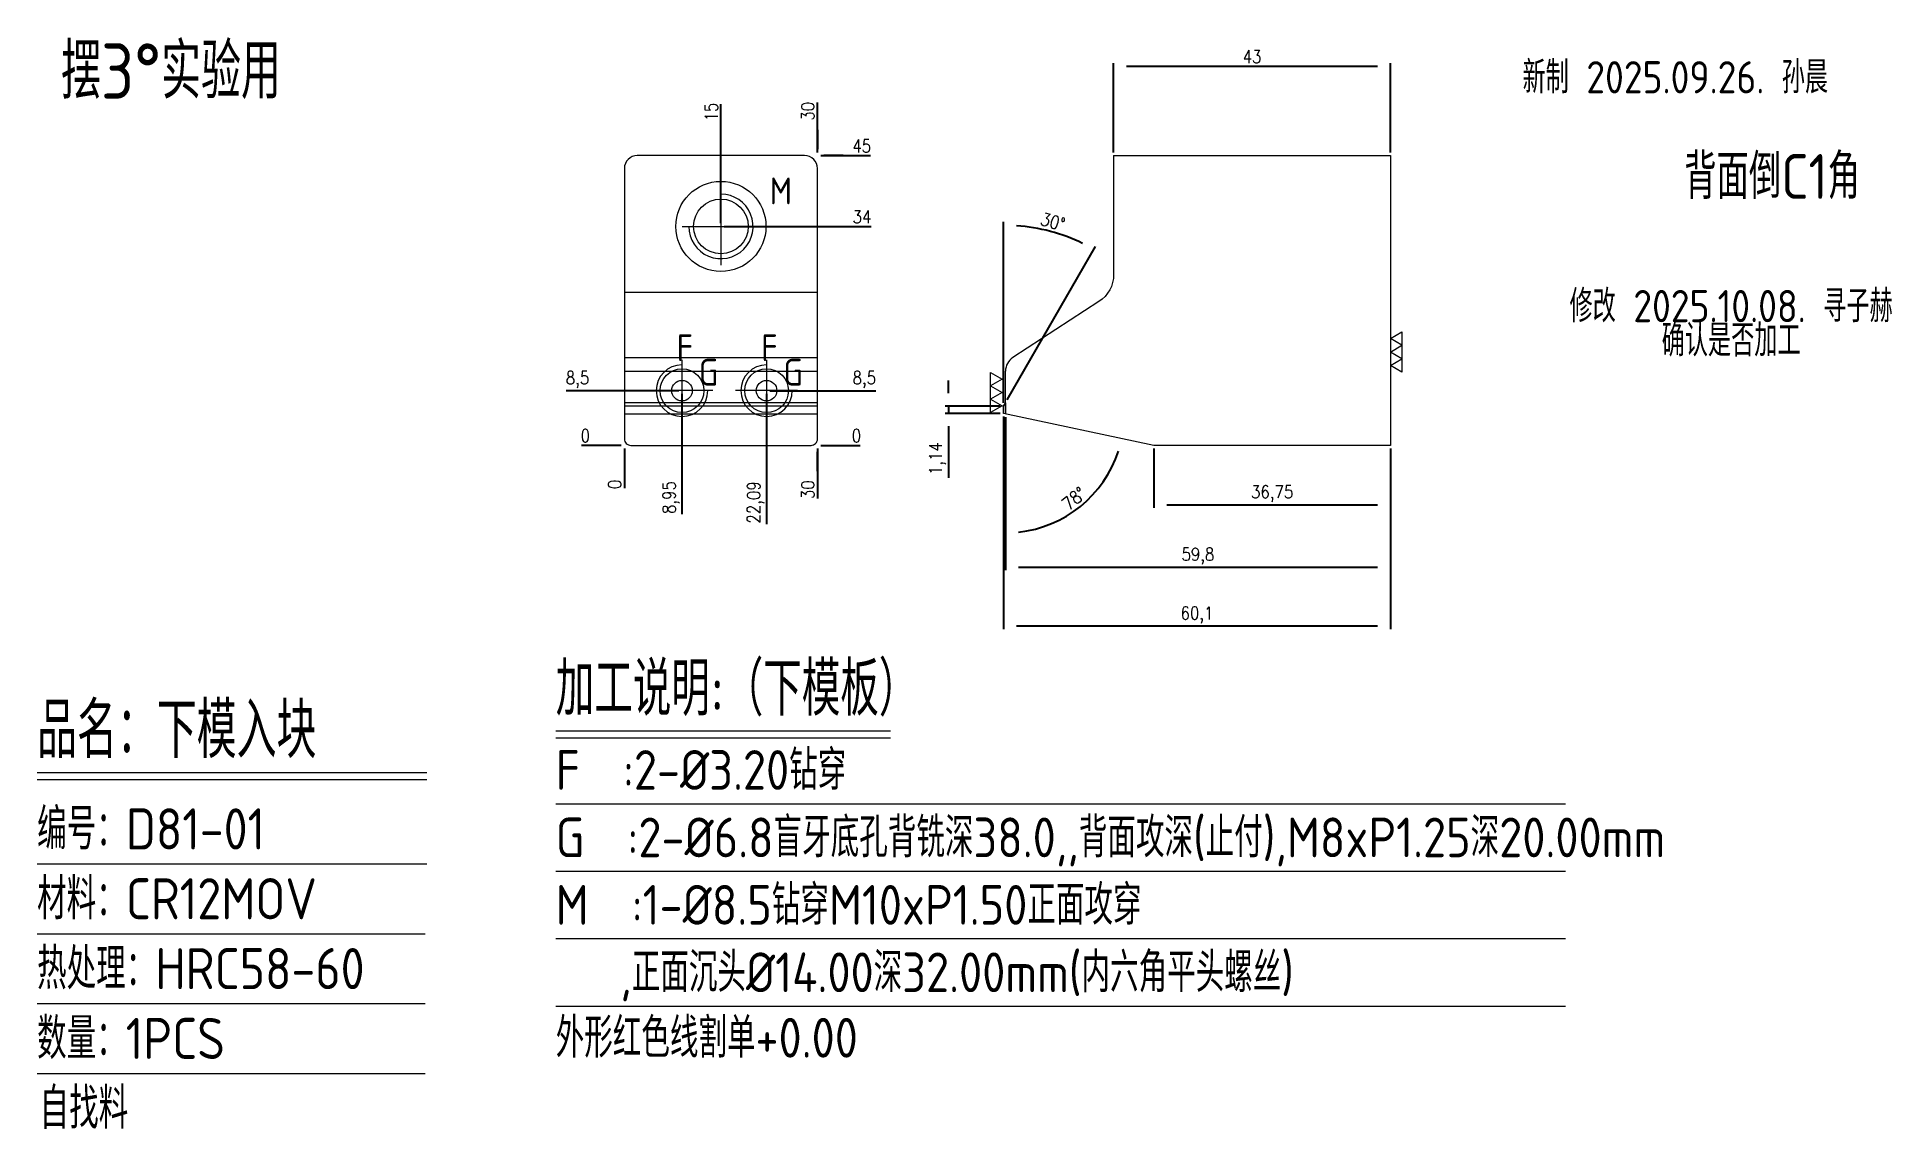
# Model space of a CAD drawing. Header units: millimetres. Extents: x 107895 to 108183, y -2578 to -2409.
import ezdxf
from ezdxf.enums import TextEntityAlignment as Align

# ---------------------------------------------------------------- set-up
doc = ezdxf.new("R2010")
doc.units = ezdxf.units.MM
doc.linetypes.add('CENTER', pattern=[0])
doc.linetypes.add('DASHED', pattern=[0])
for name, color, linetype in [('DIE_P', 2, 'Continuous'), ('DIM', 4, 'Continuous'), ('LB', 7, 'Continuous'), ('LB_P', 2, 'Continuous'), ('TEXT', 4, 'Continuous')]:
    doc.layers.add(name, color=color, linetype=linetype)
doc.styles.add('gbenor', font='gbenor.shx', dxfattribs={"bigfont": 'gbcbig.shx'})
doc.styles.get("Standard").update_dxf_attribs({"font": 'txt.shx', "width": 0.85, "bigfont": 'ctxt.shx'})
doc.dimstyles.new('T-2-WX', dxfattribs={"dimtxt": 2, "dimasz": 2, "dimexe": 0.5, "dimexo": 0.5, "dimgap": 0.5, "dimtad": 1, "dimtxsty": 'Standard', "dimblk": 'OPEN30', "dimcen": 0, "dimazin": 3, "dimtfac": 1, "dimtmove": 0, "dimatfit": 3, "dimldrblk": 'OPEN30', "dimlwd": -1, "dimlwe": -1})

# ---------------------------------------------------------------- blocks, each defined once
blk = doc.blocks.new('*D7579')
at = {"layer": 'Defpoints', "color": 0}
for p in [(108045.68, -2467.29), (108105.48, -2472.19), (108105.48, -2491.07)]:
    blk.add_point(p, dxfattribs=at)
at = {"layer": 'DIM', "color": 0}
for p, q in [((108045.68, -2467.79), (108045.68, -2491.57)), ((108105.48, -2472.69), (108105.48, -2491.57)), ((108047.68, -2491.07), (108103.48, -2491.07))]:
    blk.add_line(p, q, dxfattribs=at)
at = {"layer": 'DIM', "color": 0, "lineweight": 5, "insert": (108075.58, -2489.38), "char_height": 2, "attachment_point": 5}
blk.add_mtext('59,8', dxfattribs=at)
blk = doc.blocks.new('_Open30')
blk = doc.blocks.new('*D7580')
at = {"layer": 'Defpoints', "color": 0}
for p in [(108068.73, -2472.19), (108105.48, -2472.19), (108105.48, -2481.39)]:
    blk.add_point(p, dxfattribs=at)
at = {"layer": 'DIM', "color": 0}
for p, q in [((108068.73, -2472.69), (108068.73, -2481.89)), ((108105.48, -2472.69), (108105.48, -2481.89)), ((108070.73, -2481.39), (108103.48, -2481.39))]:
    blk.add_line(p, q, dxfattribs=at)
at = {"layer": 'DIM', "color": 0, "lineweight": 5, "insert": (108087.11, -2479.7), "char_height": 2, "attachment_point": 5}
blk.add_mtext('36,75', dxfattribs=at)
blk = doc.blocks.new('*D7581')
at = {"layer": 'Defpoints', "color": 0}
for p in [(108105.48, -2413.33), (108062.48, -2427.19), (108105.48, -2427.19)]:
    blk.add_point(p, dxfattribs=at)
at = {"layer": 'DIM', "color": 0}
for p, q in [((108062.48, -2426.69), (108062.48, -2412.83)), ((108064.48, -2413.33), (108103.48, -2413.33)), ((108105.48, -2426.69), (108105.48, -2412.83))]:
    blk.add_line(p, q, dxfattribs=at)
at = {"layer": 'DIM', "color": 0, "lineweight": 5, "insert": (108083.98, -2411.83), "char_height": 2, "attachment_point": 5}
blk.add_mtext('43', dxfattribs=at)
blk = doc.blocks.new('*D7582')
at = {"layer": 'Defpoints', "color": 0}
for p in [(107986.47, -2472.19), (108016.47, -2472.19), (108021.47, -2472.19)]:
    blk.add_point(p, dxfattribs=at)
at = {"layer": 'DIM', "color": 0}
blk.add_line((108016.97, -2472.19), (108023.1, -2472.19), dxfattribs=at)
at = {"layer": 'DIM', "color": 0, "lineweight": 5, "insert": (108022.53, -2470.69), "char_height": 2, "attachment_point": 5}
blk.add_mtext('0', dxfattribs=at)
blk = doc.blocks.new('*D7583')
at = {"layer": 'Defpoints', "color": 0}
for p in [(108008.56, -2463.69), (108021.47, -2463.69), (107986.47, -2472.19)]:
    blk.add_point(p, dxfattribs=at)
at = {"layer": 'DIM', "color": 0}
for p, q in [((108009.06, -2463.69), (108013.47, -2463.69)), ((108013.47, -2463.69), (108017.47, -2463.69)), ((108017.47, -2463.69), (108025.53, -2463.69))]:
    blk.add_line(p, q, dxfattribs=at)
at = {"layer": 'DIM', "color": 0, "lineweight": 5, "insert": (108023.75, -2461.99), "char_height": 2, "attachment_point": 5}
blk.add_mtext('8,5', dxfattribs=at)
blk = doc.blocks.new('*D7584')
at = {"layer": 'Defpoints', "color": 0}
for p in [(108001.47, -2438.19), (108021.47, -2438.19), (107986.47, -2472.19)]:
    blk.add_point(p, dxfattribs=at)
at = {"layer": 'DIM', "color": 0}
for p, q in [((108001.97, -2438.19), (108013.47, -2438.19)), ((108013.47, -2438.19), (108017.47, -2438.19)), ((108017.47, -2438.19), (108024.8, -2438.19))]:
    blk.add_line(p, q, dxfattribs=at)
at = {"layer": 'DIM', "color": 0, "lineweight": 5, "insert": (108023.38, -2436.69), "char_height": 2, "attachment_point": 5}
blk.add_mtext('34', dxfattribs=at)
blk = doc.blocks.new('*D7585')
at = {"layer": 'Defpoints', "color": 0}
for p in [(108016.47, -2427.19), (108021.47, -2427.19), (107986.47, -2472.19)]:
    blk.add_point(p, dxfattribs=at)
at = {"layer": 'DIM', "color": 0}
for p, q in [((108016.97, -2427.19), (108020.47, -2427.19)), ((108020.47, -2427.19), (108017.47, -2427.19)), ((108017.47, -2427.19), (108024.72, -2427.19))]:
    blk.add_line(p, q, dxfattribs=at)
at = {"layer": 'DIM', "color": 0, "lineweight": 5, "insert": (108023.34, -2425.69), "char_height": 2, "attachment_point": 5}
blk.add_mtext('45', dxfattribs=at)
blk = doc.blocks.new('*D7586')
at = {"layer": 'Defpoints', "color": 0}
for p in [(107981.47, -2472.19), (107986.47, -2472.19), (107986.47, -2472.19)]:
    blk.add_point(p, dxfattribs=at)
at = {"layer": 'DIM', "color": 0}
blk.add_line((107985.97, -2472.19), (107979.83, -2472.19), dxfattribs=at)
at = {"layer": 'DIM', "color": 0, "lineweight": 5, "insert": (107980.4, -2470.69), "char_height": 2, "attachment_point": 5}
blk.add_mtext('0', dxfattribs=at)
blk = doc.blocks.new('*D7587')
at = {"layer": 'Defpoints', "color": 0}
for p in [(107981.47, -2463.69), (107995.42, -2463.69), (107986.47, -2472.19)]:
    blk.add_point(p, dxfattribs=at)
at = {"layer": 'DIM', "color": 0}
for p, q in [((107985.47, -2463.69), (107977.41, -2463.69)), ((107989.47, -2463.69), (107985.47, -2463.69)), ((107994.92, -2463.69), (107989.47, -2463.69))]:
    blk.add_line(p, q, dxfattribs=at)
at = {"layer": 'DIM', "color": 0, "lineweight": 5, "insert": (107979.19, -2461.99), "char_height": 2, "attachment_point": 5}
blk.add_mtext('8,5', dxfattribs=at)
blk = doc.blocks.new('*D7588')
at = {"layer": 'Defpoints', "color": 0}
for p in [(107986.47, -2472.19), (108016.47, -2472.19), (108016.47, -2477.19)]:
    blk.add_point(p, dxfattribs=at)
at = {"layer": 'DIM', "color": 0}
for p, q in [((108016.47, -2472.69), (108016.47, -2476.19)), ((108016.47, -2476.19), (108016.47, -2473.19)), ((108016.47, -2473.19), (108016.47, -2480.44))]:
    blk.add_line(p, q, dxfattribs=at)
at = {"layer": 'DIM', "color": 0, "lineweight": 5, "insert": (108014.97, -2479.06), "char_height": 2, "attachment_point": 5, "rotation": 90}
blk.add_mtext('30', dxfattribs=at)
blk = doc.blocks.new('*D7589')
at = {"layer": 'Defpoints', "color": 0}
for p in [(108008.56, -2463.69), (107986.47, -2472.19), (108008.56, -2477.19)]:
    blk.add_point(p, dxfattribs=at)
at = {"layer": 'DIM', "color": 0}
for p, q in [((108008.56, -2464.19), (108008.56, -2469.19)), ((108008.56, -2469.19), (108008.56, -2473.19)), ((108008.56, -2473.19), (108008.56, -2484.4))]:
    blk.add_line(p, q, dxfattribs=at)
at = {"layer": 'DIM', "color": 0, "lineweight": 5, "insert": (108006.87, -2481.04), "char_height": 2, "attachment_point": 5, "rotation": 90}
blk.add_mtext('22,09', dxfattribs=at)
blk = doc.blocks.new('*D7590')
at = {"layer": 'Defpoints', "color": 0}
for p in [(107995.42, -2463.69), (107986.47, -2472.19), (107995.42, -2477.19)]:
    blk.add_point(p, dxfattribs=at)
at = {"layer": 'DIM', "color": 0}
for p, q in [((107995.42, -2464.19), (107995.42, -2469.19)), ((107995.42, -2469.19), (107995.42, -2473.19)), ((107995.42, -2473.19), (107995.42, -2482.87))]:
    blk.add_line(p, q, dxfattribs=at)
at = {"layer": 'DIM', "color": 0, "lineweight": 5, "insert": (107993.73, -2480.28), "char_height": 2, "attachment_point": 5, "rotation": 90}
blk.add_mtext('8,95', dxfattribs=at)
blk = doc.blocks.new('*D7591')
at = {"layer": 'Defpoints', "color": 0}
for p in [(107986.47, -2472.19), (107986.47, -2472.19), (107986.47, -2477.19)]:
    blk.add_point(p, dxfattribs=at)
at = {"layer": 'DIM', "color": 0}
blk.add_line((107986.47, -2472.69), (107986.47, -2478.82), dxfattribs=at)
at = {"layer": 'DIM', "color": 0, "lineweight": 5, "insert": (107984.97, -2478.25), "char_height": 2, "attachment_point": 5, "rotation": 90}
blk.add_mtext('0', dxfattribs=at)
blk = doc.blocks.new('*D7592')
at = {"layer": 'Defpoints', "color": 0}
for p in [(108016.47, -2422.19), (108016.47, -2427.19), (107986.47, -2472.19)]:
    blk.add_point(p, dxfattribs=at)
at = {"layer": 'DIM', "color": 0}
for p, q in [((108016.47, -2426.19), (108016.47, -2418.94)), ((108016.47, -2426.69), (108016.47, -2423.19)), ((108016.47, -2423.19), (108016.47, -2426.19))]:
    blk.add_line(p, q, dxfattribs=at)
at = {"layer": 'DIM', "color": 0, "lineweight": 5, "insert": (108014.97, -2420.31), "char_height": 2, "attachment_point": 5, "rotation": 90}
blk.add_mtext('30', dxfattribs=at)
blk = doc.blocks.new('*D7593')
at = {"layer": 'Defpoints', "color": 0}
for p in [(108001.47, -2422.19), (108001.47, -2438.19), (107986.47, -2472.19)]:
    blk.add_point(p, dxfattribs=at)
at = {"layer": 'DIM', "color": 0}
for p, q in [((108001.47, -2426.19), (108001.47, -2419.18)), ((108001.47, -2430.19), (108001.47, -2426.19)), ((108001.47, -2437.69), (108001.47, -2430.19))]:
    blk.add_line(p, q, dxfattribs=at)
at = {"layer": 'DIM', "color": 0, "lineweight": 5, "insert": (107999.97, -2420.43), "char_height": 2, "attachment_point": 5, "rotation": 90}
blk.add_mtext('15', dxfattribs=at)
blk = doc.blocks.new('*D7594')
at = {"layer": 'Defpoints', "color": 0}
for p in [(108054.99, -2439.69), (108045.38, -2466.09), (108045.38, -2466.09), (108045.68, -2465.57), (108045.38, -2467.22)]:
    blk.add_point(p, dxfattribs=at)
at = {"layer": 'DIM', "color": 0}
for p, q in [((108045.38, -2465.59), (108045.38, -2437.49)), ((108045.93, -2465.13), (108059.68, -2441.33))]:
    blk.add_line(p, q, dxfattribs=at)
blk.add_arc((108045.38, -2466.09), 28.09, 64.0803, 85.9197, dxfattribs=at)
at = {"layer": 'DIM', "color": 0, "lineweight": 5, "insert": (108053.05, -2437.46), "char_height": 2, "attachment_point": 5, "rotation": 345}
blk.add_mtext('30%%d', dxfattribs=at)
blk = doc.blocks.new('*D7595')
at = {"layer": 'Defpoints', "color": 0}
for p in [(108045.38, -2466.09), (108036.81, -2467.22), (108045.38, -2467.22)]:
    blk.add_point(p, dxfattribs=at)
at = {"layer": 'DIM', "color": 0}
for p, q in [((108036.81, -2464.09), (108036.81, -2462.09)), ((108044.88, -2466.09), (108036.31, -2466.09)), ((108036.81, -2466.09), (108036.81, -2467.22)), ((108044.88, -2467.22), (108036.31, -2467.22)), ((108036.81, -2469.22), (108036.81, -2477.24))]:
    blk.add_line(p, q, dxfattribs=at)
at = {"layer": 'DIM', "color": 0, "lineweight": 5, "insert": (108035.12, -2474.23), "char_height": 2, "attachment_point": 5, "rotation": 90}
blk.add_mtext('1,14', dxfattribs=at)
blk = doc.blocks.new('*D7596')
at = {"layer": 'Defpoints', "color": 0}
for p in [(108045.38, -2467.22), (108105.48, -2472.19), (108105.48, -2500.22)]:
    blk.add_point(p, dxfattribs=at)
at = {"layer": 'DIM', "color": 0}
for p, q in [((108045.38, -2467.72), (108045.38, -2500.72)), ((108105.48, -2472.69), (108105.48, -2500.72)), ((108047.38, -2500.22), (108103.48, -2500.22))]:
    blk.add_line(p, q, dxfattribs=at)
at = {"layer": 'DIM', "color": 0, "lineweight": 5, "insert": (108075.43, -2498.53), "char_height": 2, "attachment_point": 5}
blk.add_mtext('60,1', dxfattribs=at)
blk = doc.blocks.new('*D7597')
at = {"layer": 'Defpoints', "color": 0}
for p in [(108045.68, -2460.65), (108045.38, -2467.22), (108045.68, -2467.29), (108068.73, -2472.19), (108053.78, -2483.9)]:
    blk.add_point(p, dxfattribs=at)
at = {"layer": 'DIE_P', "color": 0}
blk.add_line((108045.68, -2467.79), (108045.68, -2486.27), dxfattribs=at)
blk.add_arc((108045.68, -2467.29), 18.48, 276.2037, 341.7963, dxfattribs=at)
at = {"layer": 'DIE_P', "color": 0, "lineweight": 5, "insert": (108056.34, -2480.44), "char_height": 2, "attachment_point": 5, "rotation": 39}
blk.add_mtext('78%%d', dxfattribs=at)

msp = doc.modelspace()

# ---------------------------------------------------------------- linework, layer by layer
at = {"layer": 'DIE_P', "linetype": 'Continuous', "lineweight": 5}
for p, q in [((108062.483, -2427.189), (108105.483, -2427.189)), ((108105.483, -2427.189), (108105.483, -2443.185)), ((108105.483, -2443.185), (108105.483, -2472.185)), ((108045.683, -2467.285), (108045.683, -2460.648)), ((108105.483, -2472.185), (108068.735, -2472.185))]:
    msp.add_line(p, q, dxfattribs=at)
at = {"layer": 'DIE_P', "lineweight": 5}
for p, q in [((107986.468, -2448.38, 0), (108016.468, -2448.38, 0)), ((107986.468, -2458.551, 0), (108016.468, -2458.551, 0)), ((107986.468, -2460.648, 0), (108016.468, -2460.648, 0)), ((108016.468, -2465.566), (107986.468, -2465.566)), ((108016.468, -2466.085), (107986.468, -2466.085)), ((107986.468, -2467.285, 0), (108016.468, -2467.285, 0))]:
    msp.add_line(p, q, dxfattribs=at)
at = {"layer": 'DIE_P', "color": 4, "linetype": 'CENTER', "lineweight": 5}
for p, q in [((107995.422, -2458.885), (107995.422, -2468.485)), ((108008.56, -2458.885), (108008.56, -2468.485)), ((108000.222, -2463.685), (107990.622, -2463.685)), ((107997.732, -2463.685), (107993.112, -2463.685)), ((107995.422, -2461.375), (107995.422, -2465.995)), ((108013.36, -2463.685), (108003.76, -2463.685)), ((108010.87, -2463.685), (108006.25, -2463.685)), ((108008.56, -2461.375), (108008.56, -2465.995))]:
    msp.add_line(p, q, dxfattribs=at)
at = {"layer": 'DIE_P', "lineweight": 5}
msp.add_lwpolyline([(108016.468, -2471.185), (108016.468, -2429.189, 0.4142136), (108014.468, -2427.189), (107988.468, -2427.189, 0.4142136), (107986.468, -2429.189), (107986.468, -2471.185, 0.4142136), (107987.468, -2472.185), (108015.468, -2472.185, 0.4142136)], format="xyb", close=True, dxfattribs=at)
at = {"layer": 'DIE_P', "color": 1, "linetype": 'Continuous', "lineweight": 5}
msp.add_lwpolyline([(108062.483, -2427.189), (108062.483, -2445.666, -0.2539676), (108060.206, -2449.859), (108046.822, -2458.551, 0.2539676), (108045.683, -2460.648)], format="xyb", dxfattribs=at)
at = {"layer": 'DIE_P', "lineweight": 5}
msp.add_lwpolyline([(107996.468, -2438.189, 2.4142136), (108001.468, -2433.189)], format="xyb", dxfattribs=at)
at = {"layer": 'DIE_P', "linetype": 'CENTER', "lineweight": 5}
for points in [[(108001.468, -2432.189), (108001.468, -2444.189)], [(107995.468, -2438.189), (108007.468, -2438.189)]]:
    msp.add_lwpolyline(points, dxfattribs=at)
at = {"layer": 'DIE_P', "color": 1, "linetype": 'Continuous', "lineweight": 5}
msp.add_lwpolyline([(108068.735, -2472.185), (108045.383, -2467.222)], dxfattribs=at)
at = {"layer": 'DIE_P', "linetype": 'Continuous', "lineweight": 5}
for centre, radius in [((108001.468, -2438.189), 7), ((107995.422, -2463.685), 1.6), ((108008.56, -2463.685), 1.6)]:
    msp.add_circle(centre, radius, dxfattribs=at)
at = {"layer": 'DIE_P', "lineweight": 5}
msp.add_circle((108001.468, -2438.189), 4.25, dxfattribs=at)
at = {"layer": 'DIE_P', "color": 2, "linetype": 'DASHED', "lineweight": 5}
for centre in [(107995.422, -2463.685), (108008.56, -2463.685)]:
    msp.add_circle(centre, 3.4, dxfattribs=at)
for centre in [(107995.422, -2463.685), (108008.56, -2463.685)]:
    msp.add_arc(centre, 4, 90, 0, dxfattribs=at)
at = {"layer": 'DIM', "color": 4, "linetype": 'Continuous', "lineweight": 5}
for p, q in [((107895.226, -2522.959), (107955.796, -2522.959)), ((107895.226, -2524.076), (107955.796, -2524.076)), ((107895.226, -2537.152), (107955.796, -2537.152)), ((107895.226, -2547.996), (107955.533, -2547.996)), ((107895.226, -2558.84), (107955.533, -2558.84)), ((107895.226, -2569.684), (107955.533, -2569.684))]:
    msp.add_line(p, q, dxfattribs=at)
at = {"layer": 'LB_P', "lineweight": 5}
msp.add_lwpolyline([(108045.383, -2467.222), (108045.383, -2466.085), (108045.683, -2465.566), (108045.683, -2467.285)], close=True, dxfattribs=at)
at = {"layer": 'TEXT', "color": 3, "lineweight": 5}
for p, q in [((107975.801, -2516.51), (108027.84, -2516.51)), ((107975.801, -2517.588), (108027.84, -2517.588))]:
    msp.add_line(p, q, dxfattribs=at)
at = {"layer": 'TEXT', "color": 3, "linetype": 'Continuous', "lineweight": 5}
for p, q in [((107975.801, -2527.814), (108132.671, -2527.814)), ((107975.801, -2538.286), (108132.671, -2538.286)), ((107975.801, -2548.758), (108132.671, -2548.758)), ((107975.801, -2559.23), (108132.671, -2559.23))]:
    msp.add_line(p, q, dxfattribs=at)
at = {"layer": 'TEXT', "lineweight": 5}
for points in [[(108107.283, -2460.803), (108105.483, -2459.764), (108107.283, -2458.724), (108105.483, -2457.685), (108107.283, -2456.646), (108105.483, -2455.607), (108107.283, -2454.567), (108107.283, -2460.803)], [(108043.366, -2460.849), (108045.166, -2461.888), (108043.366, -2462.927), (108045.166, -2463.967), (108043.366, -2465.006), (108045.166, -2466.045), (108043.366, -2467.084), (108043.366, -2460.849)]]:
    msp.add_lwpolyline(points, close=True, dxfattribs=at)

# ---------------------------------------------------------------- texts
at = {"layer": 'DIM', "color": 3, "linetype": 'Continuous', "lineweight": 5, "style": 'gbenor'}
for s, height, p in [('摆3°实验用', 8.6113, (107898.943, -2418.375)), ('品名：下模入块', 8.6113, (107895.226, -2520.727)), ('编号：D81-01', 6.3788, (107895.226, -2534.919)), ('材料：CR12MOV', 6.3788, (107895.226, -2545.763)), ('热处理：HRC58-60', 6.37877, (107895.226, -2556.607)), ('数量：1PCS', 6.3788, (107895.226, -2567.451)), ('自找料', 6.3788, (107895.614, -2578.295))]:
    msp.add_text(s, height=height, dxfattribs=at).set_placement(p)
at = {"layer": 'LB', "color": 6, "lineweight": 5, "style": 'gbenor'}
msp.add_text('新制 2025.09.26. 孙晨', height=5, dxfattribs=at).set_placement((108149.751, -2414.768), align=Align.MIDDLE)
at = {"layer": 'LB_P', "color": 6, "lineweight": 5, "style": 'gbenor'}
for s, p in [('修改 2025.10.08. 寻子赫', (108158.42, -2450.304)), ('确认是否加工', (108158.42, -2455.621))]:
    msp.add_text(s, height=5, dxfattribs=at).set_placement(p, align=Align.MIDDLE)
at = {"layer": 'TEXT', "color": 4, "lineweight": 5, "style": 'gbenor'}
for s, height, p in [('背面倒C1角', 6.9635, (108151.148, -2433.91)), ('加工说明:（下模板）', 8.316, (107975.801, -2514.139)), ('F  :2-%%c3.20钻穿', 6.16, (107975.801, -2525.658)), ('G  :2-%%C6.8盲牙底孔背铣深38.0,,背面攻深(止付),M8xP1.25深20.00mm', 6.16, (107975.801, -2536.13)), ('M  :1-%%c8.5钻穿M10xP1.50正面攻穿', 6.16, (107975.801, -2546.602)), ('   ,正面沉头%%C14.00深32.00mm(内六角平头螺丝)', 6.16, (107975.801, -2557.074))]:
    msp.add_text(s, height=height, dxfattribs=at).set_placement(p)
for s, p in [('M', (108010.784, -2432.667)), ('F', (107995.872, -2457.029)), ('F', (108009.01, -2457.029)), ('G', (107999.557, -2460.828)), ('G', (108012.695, -2460.828))]:
    msp.add_text(s, height=4.16, dxfattribs=at).set_placement(p, align=Align.MIDDLE_CENTER)
at = {"layer": 'TEXT', "color": 1, "lineweight": 5, "style": 'gbenor'}
msp.add_text('外形红色线割单+0.00', height=6.16, dxfattribs=at).set_placement((107975.801, -2567.236))

# ---------------------------------------------------------------- dimensions: what is measured, and where the dimension line sits
at = {"layer": 'DIE_P', "lineweight": 5}
dim = msp.add_angular_dim_2l(base=(108053.785, -2483.896), line1=((108068.735, -2472.185), (108045.383, -2467.222)), line2=((108045.683, -2467.285), (108045.683, -2460.648)), dimstyle='T-2-WX', dxfattribs=at)
dim.commit()
dim.dimension.update_dxf_attribs({"geometry": '*D7597', "text_midpoint": (108056.339, -2480.445)})
at = {"layer": 'DIM', "lineweight": 5}
for base, p1, p2, picture, middle in [((108105.483, -2413.332), (108062.483, -2427.189), (108105.483, -2427.189), '*D7581', (108083.983, -2411.832)), ((108105.483, -2500.219), (108045.383, -2467.222), (108105.483, -2472.185), '*D7596', (108075.433, -2498.528)), ((108105.483, -2491.068), (108045.683, -2467.285), (108105.483, -2472.185), '*D7579', (108075.583, -2489.377)), ((108105.483, -2481.394), (108068.735, -2472.185), (108105.483, -2472.185), '*D7580', (108087.109, -2479.703))]:
    dim = msp.add_linear_dim(base=base, p1=p1, p2=p2, dimstyle='T-2-WX', dxfattribs=at)
    dim.commit()
    dim.dimension.update_dxf_attribs({"geometry": picture, "text_midpoint": middle})
for feature_location, offset, dtype, origin, picture, middle in [((108016.468, -2427.189), (0, 5), 1, (107986.468, -2472.185), '*D7592', (108014.968, -2420.313)), ((108001.468, -2438.189), (0, 16), 1, (107986.468, -2472.185), '*D7593', (107999.968, -2420.434)), ((108016.468, -2427.189), (5, 0), 0, (107986.468, -2472.185), '*D7585', (108023.344, -2425.689)), ((108001.468, -2438.189), (20, 0), 0, (107986.468, -2472.185), '*D7584', (108023.384, -2436.689)), ((107995.422, -2463.685), (-13.954, 0), 0, (107986.468, -2472.185), '*D7587', (107979.187, -2461.995)), ((108008.56, -2463.685), (12.908, 0), 0, (107986.468, -2472.185), '*D7583', (108023.749, -2461.995)), ((108008.56, -2463.685), (0, -13.5), 1, (107986.468, -2472.185), '*D7589', (108006.869, -2481.045)), ((107995.422, -2463.685), (0, -13.5), 1, (107986.468, -2472.185), '*D7590', (107993.731, -2480.276)), ((107986.467825204, -2472.185039287), (-5, 0), 0, (107986.467825204, -2472.185039287), '*D7586', (107980.401158538, -2470.685039287)), ((108016.467825224, -2472.185039287), (5, 0), 0, (107986.467825204, -2472.185039287), '*D7582', (108022.534491891, -2470.685039287)), ((107986.467825204, -2472.185039287), (0, -5), 1, (107986.467825204, -2472.185039287), '*D7591', (107984.967825204, -2478.251705954)), ((108016.468, -2472.185), (0, -5), 1, (107986.468, -2472.185), '*D7588', (108014.968, -2479.061))]:
    dim = msp.add_ordinate_dim(feature_location=feature_location, offset=offset, dtype=dtype, origin=origin, dimstyle='T-2-WX', dxfattribs=at)
    dim.commit()
    dim.dimension.update_dxf_attribs({"geometry": picture, "text_midpoint": middle})
dim = msp.add_angular_dim_2l(base=(108054.9907, -2439.689), line1=((108045.3833, -2466.0853), (108045.6833, -2465.5657)), line2=((108045.3833, -2467.2216), (108045.3833, -2466.0853)), dimstyle='T-2-WX', dxfattribs=at)
dim.commit()
dim.dimension.update_dxf_attribs({"geometry": '*D7594', "text_midpoint": (108053.0541, -2437.4572)})
dim = msp.add_linear_dim(base=(108036.813, -2467.222), p1=(108045.383, -2466.085), p2=(108045.383, -2467.222), angle=90, dimstyle='T-2-WX', dxfattribs=at)
dim.commit()
dim.dimension.update_dxf_attribs({"geometry": '*D7595', "text_midpoint": (108035.122, -2474.231)})

doc.saveas('drawing.dxf')
